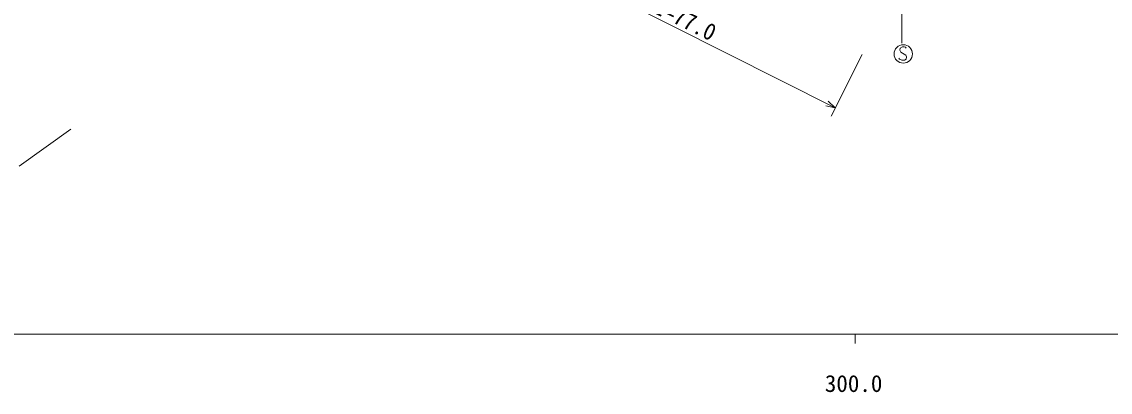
# Model space of a CAD drawing. Units: millimetres, scale not verified, with parts at other scales. Extents: x 40000 to 680000, y 20000 to 380000.
# Drawn here: x 277722 to 395648, y 198715 to 238873 of the extents above; entities that cross this region are included whole.
import ezdxf
from ezdxf.enums import TextEntityAlignment as Align

# ---------------------------------------------------------------- set-up
doc = ezdxf.new("R2010")
doc.units = ezdxf.units.MM
doc.header["$LTSCALE"] = 1000
for name, color, linetype, lineweight in [('M-BGD', 7, 'Continuous', 13), ('M-BGD-EXST', 7, 'Continuous', 13), ('M-STR-HTXT', 7, 'Continuous', 13), ('M-TTL-BAND', 7, 'Continuous', 13)]:
    doc.layers.add(name, color=color, linetype=linetype, lineweight=lineweight)
doc.styles.add('ＭＳ ゴシック', font='')
doc.styles.get('ＭＳ ゴシック').set_extended_font_data('MS Gothic')

msp = doc.modelspace()

# ---------------------------------------------------------------- linework, layer by layer
at = {"layer": 'M-BGD'}
msp.add_line((277427, 223208), (283030, 227232), dxfattribs=at)
at = {"layer": 'M-BGD-EXST'}
for p, q in [((373053, 236539), (373053, 253041)), ((372905, 236024), (372865, 235784)), ((373145, 236144), (372905, 236024)), ((373305, 236144), (373145, 236144)), ((373465, 236104), (373305, 236144)), ((373545, 236024), (373465, 236104)), ((372825, 234824), (372745, 234944)), ((373065, 234704), (372825, 234824)), ((372865, 235784), (372945, 235584)), ((372945, 235584), (373505, 235264)), ((373345, 234704), (373065, 234704)), ((373545, 234824), (373345, 234704)), ((373505, 235264), (373585, 235064)), ((373585, 235064), (373545, 234824))]:
    msp.add_line(p, q, dxfattribs=at)
msp.add_circle((373225, 235384), 1000, dxfattribs=at)
at = {"layer": 'M-STR-HTXT'}
for p, q in [((299035, 263229), (365851, 229550)), ((365401, 228657), (368760, 235320)), ((365084, 230250), (365851, 229550)), ((365851, 229550), (364832, 229750))]:
    msp.add_line(p, q, dxfattribs=at)
at = {"layer": 'M-TTL-BAND'}
for p, q in [((40000, 205000), (579000, 205000)), ((368000, 205000), (368000, 204000))]:
    msp.add_line(p, q, dxfattribs=at)

# ---------------------------------------------------------------- texts
at = {"layer": 'M-STR-HTXT', "style": 'ＭＳ ゴシック', "width": 0.95}
msp.add_text('ガードレール L=77.0', height=1833, rotation=333.6, dxfattribs=at).set_placement((331934, 246273), align=Align.BOTTOM_LEFT)
at = {"layer": 'M-TTL-BAND', "style": 'ＭＳ ゴシック'}
msp.add_text('300.0', height=1833, dxfattribs=at).set_placement((367844, 198195), align=Align.BOTTOM_CENTER)

doc.saveas('drawing.dxf')
